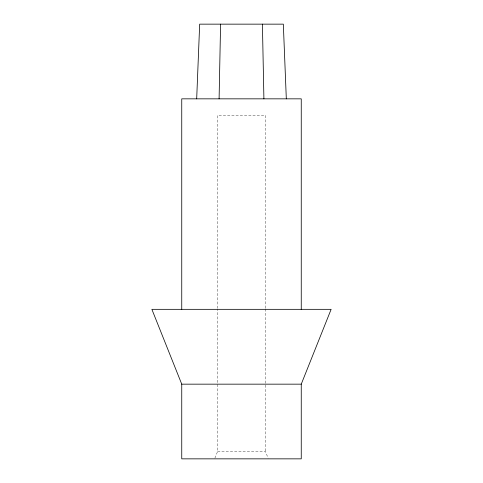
<?xml version="1.0" encoding="UTF-8"?>
<svg xmlns="http://www.w3.org/2000/svg" width="483" height="483" viewBox="0 0 483 483"><rect width="100%" height="100%" fill="white"/><g stroke="black" fill="none" stroke-linecap="round" stroke-linejoin="round"><path stroke-width="0.36" stroke-dasharray="2.42 1.81" d="M214.881 458.174L217.598 451.382L217.598 308.951M217.598 451.382L265.402 451.382L268.119 458.174M265.402 308.196L265.402 115.274L217.598 115.274L217.598 308.196M265.402 308.951L265.402 451.382"/><path stroke-width="0.72" d="M219.095 98.84L220.586 24.15M196.684 98.84L199.672 24.15L283.328 24.15L286.316 98.84M301.253 384.16L331.127 309.331L151.873 309.331L181.747 384.16L181.747 458.85L301.253 458.85L301.253 384.16L181.747 384.16M262.414 24.15L263.905 98.84M301.253 309.47L301.253 98.84L181.747 98.84L181.747 309.47"/></g></svg>
